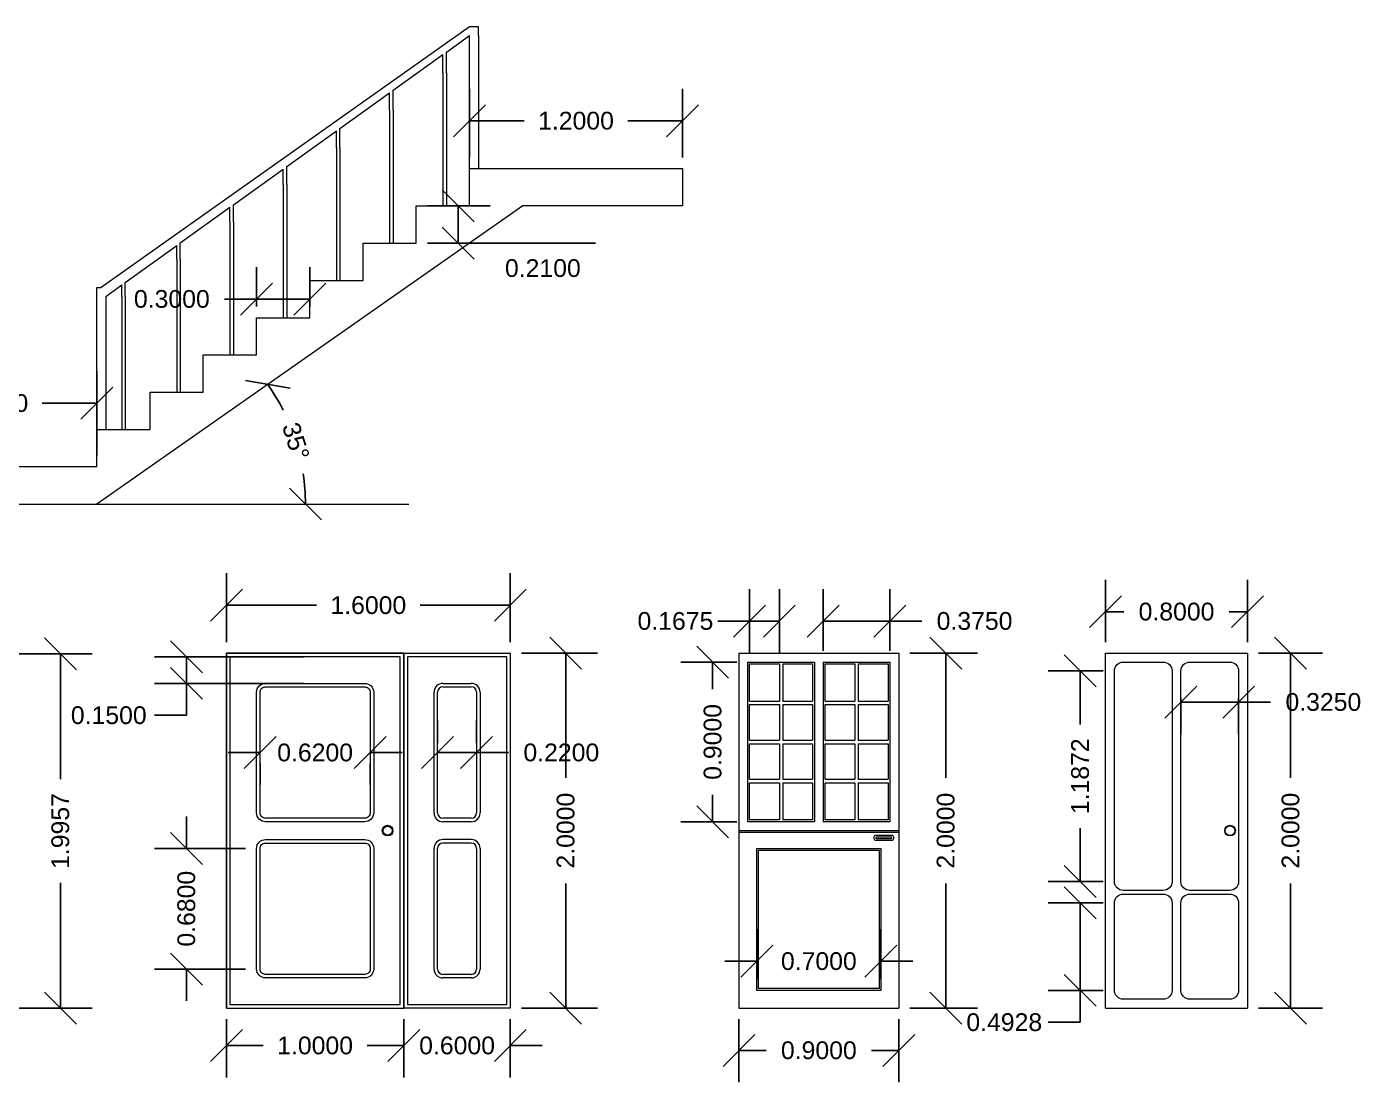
# Model space of a CAD drawing. Header units: inches. Extents: x 16.3 to 32.1, y 12.3 to 22.2.
# Drawn here: x 23.67 to 31.19, y 16.24 to 22.19 of the extents above; entities that cross this region are included whole.
import ezdxf

# ---------------------------------------------------------------- set-up
doc = ezdxf.new("R2010")
doc.units = ezdxf.units.IN
doc.header["$MEASUREMENT"] = 0
doc.styles.get("Standard").update_dxf_attribs({"font": 'arial.ttf'})
doc.dimstyles.get("Standard").update_dxf_attribs({"dimtxt": 0.1, "dimasz": 0.18, "dimexe": 0.18, "dimexo": 0.0625, "dimgap": 0.09, "dimtad": 0, "dimtoh": 1, "dimdec": 4, "dimzin": 0, "dimdsep": 46, "dimtxsty": 'Standard', "dimblk": 'OBLIQUE', "dimcen": 0.09, "dimadec": 0, "dimazin": 0, "dimtfac": 1, "dimtdec": 4, "dimtofl": 0, "dimtmove": 0, "dimatfit": 3, "dimldrblk": 'OBLIQUE', "dimfxl": 1, "dimtolj": 1, "dimtzin": 0, "dimarcsym": 0})

# ---------------------------------------------------------------- blocks, each defined once
blk = doc.blocks.new('_Oblique')
at = {"color": 0, "linetype": 'ByBlock', "lineweight": -2}
blk.add_line((-0.5, -0.5), (0.5, 0.5), dxfattribs=at)
blk = doc.blocks.new('*D5')
at = {"color": 0, "lineweight": -2, "transparency": 16777216}
for p, q in [((23.6222, 18.6548), (24.0425, 18.6548)), ((23.8625, 18.6548), (23.8625, 17.9498)), ((23.8625, 16.6591), (23.8625, 17.3641)), ((23.6222, 16.6591), (24.0425, 16.6591))]:
    blk.add_line(p, q, dxfattribs=at)
at = {"layer": 'Defpoints', "color": 0, "lineweight": 9, "transparency": 16777216}
for p in [(23.5597, 18.6548), (23.8625, 18.6548), (23.5597, 16.6591)]:
    blk.add_point(p, dxfattribs=at)
at = {"color": 0, "lineweight": -2, "transparency": 16777216, "xscale": 0.18, "yscale": 0.18, "zscale": 0.18}
for p, rotation in [((23.8625, 18.6548), 90), ((23.8625, 16.6591), 270)]:
    blk.add_blockref('_Oblique', p, dxfattribs=dict(at, rotation=rotation))
at = {"color": 0, "lineweight": 9, "transparency": 16777216, "insert": (23.8625, 17.657), "char_height": 0.1, "attachment_point": 5, "rotation": 90}
blk.add_mtext('\\A1;1.9957', dxfattribs=at)
blk = doc.blocks.new('*D10')
at = {"color": 0, "lineweight": -2, "transparency": 16777216}
for p, q in [((26.4603, 18.6591), (26.8897, 18.6591)), ((26.7097, 18.6591), (26.7097, 17.9574)), ((26.7097, 16.6591), (26.7097, 17.3609)), ((26.4603, 16.6591), (26.8897, 16.6591))]:
    blk.add_line(p, q, dxfattribs=at)
at = {"layer": 'Defpoints', "color": 0, "lineweight": 9, "transparency": 16777216}
for p in [(26.3978, 18.6591), (26.3978, 16.6591), (26.7097, 16.6591)]:
    blk.add_point(p, dxfattribs=at)
at = {"color": 0, "lineweight": -2, "transparency": 16777216, "xscale": 0.18, "yscale": 0.18, "zscale": 0.18}
for p, rotation in [((26.7097, 18.6591), 90), ((26.7097, 16.6591), 270)]:
    blk.add_blockref('_Oblique', p, dxfattribs=dict(at, rotation=rotation))
at = {"color": 0, "lineweight": 9, "transparency": 16777216, "insert": (26.7097, 17.6591), "char_height": 0.1, "attachment_point": 5, "rotation": 90}
blk.add_mtext('\\A1;2.0000', dxfattribs=at)
blk = doc.blocks.new('*D11')
at = {"color": 0, "lineweight": -2, "transparency": 16777216}
for p, q in [((24.7978, 18.7216), (24.7978, 19.1092)), ((26.3978, 18.7216), (26.3978, 19.1092)), ((24.7978, 18.9292), (25.3051, 18.9292)), ((26.3978, 18.9292), (25.8905, 18.9292))]:
    blk.add_line(p, q, dxfattribs=at)
at = {"layer": 'Defpoints', "color": 0, "lineweight": 9, "transparency": 16777216}
for p in [(26.3978, 18.9292), (24.7978, 18.6591), (26.3978, 18.6591)]:
    blk.add_point(p, dxfattribs=at)
at = {"color": 0, "lineweight": -2, "transparency": 16777216, "xscale": 0.18, "yscale": 0.18, "zscale": 0.18, "rotation": 180}
blk.add_blockref('_Oblique', (24.7978, 18.9292), dxfattribs=at)
at = {"color": 0, "lineweight": -2, "transparency": 16777216, "xscale": 0.18, "yscale": 0.18, "zscale": 0.18}
blk.add_blockref('_Oblique', (26.3978, 18.9292), dxfattribs=at)
at = {"color": 0, "lineweight": 9, "transparency": 16777216, "insert": (25.5978, 18.9292), "char_height": 0.1, "attachment_point": 5}
blk.add_mtext('\\A1;1.6000', dxfattribs=at)
blk = doc.blocks.new('*D12')
at = {"color": 0, "lineweight": -2, "transparency": 16777216}
for p, q in [((24.9878, 18.0989), (24.8078, 18.0989)), ((24.9878, 18.0366), (24.9878, 17.9189)), ((25.6078, 18.0989), (25.7878, 18.0989)), ((25.6078, 18.0366), (25.6078, 17.9189))]:
    blk.add_line(p, q, dxfattribs=at)
at = {"layer": 'Defpoints', "color": 0, "lineweight": 9, "transparency": 16777216}
for p in [(24.9878, 18.0991), (25.6078, 18.0991), (25.6078, 18.0989)]:
    blk.add_point(p, dxfattribs=at)
at = {"color": 0, "lineweight": -2, "transparency": 16777216, "xscale": 0.18, "yscale": 0.18, "zscale": 0.18}
blk.add_blockref('_Oblique', (24.9878, 18.0989), dxfattribs=at)
at = {"color": 0, "lineweight": -2, "transparency": 16777216, "xscale": 0.18, "yscale": 0.18, "zscale": 0.18, "rotation": 180}
blk.add_blockref('_Oblique', (25.6078, 18.0989), dxfattribs=at)
at = {"color": 0, "lineweight": 9, "transparency": 16777216, "insert": (25.2978, 18.0989), "char_height": 0.1, "attachment_point": 5}
blk.add_mtext('\\A1;0.6200', dxfattribs=at)
blk = doc.blocks.new('*D13')
at = {"color": 0, "lineweight": -2, "transparency": 16777216}
for p, q in [((25.9878, 18.1526), (25.9878, 18.2791)), ((26.2078, 18.1526), (26.2078, 18.2791)), ((25.9878, 18.0991), (26.2078, 18.0991)), ((26.2078, 18.0991), (26.3878, 18.0991))]:
    blk.add_line(p, q, dxfattribs=at)
at = {"layer": 'Defpoints', "color": 0, "lineweight": 9, "transparency": 16777216}
for p in [(25.9878, 18.0901), (26.2078, 18.0991), (26.2078, 18.0901)]:
    blk.add_point(p, dxfattribs=at)
at = {"color": 0, "lineweight": -2, "transparency": 16777216, "xscale": 0.18, "yscale": 0.18, "zscale": 0.18, "rotation": 180}
blk.add_blockref('_Oblique', (25.9878, 18.0991), dxfattribs=at)
at = {"color": 0, "lineweight": -2, "transparency": 16777216, "xscale": 0.18, "yscale": 0.18, "zscale": 0.18}
blk.add_blockref('_Oblique', (26.2078, 18.0991), dxfattribs=at)
at = {"color": 0, "lineweight": 9, "transparency": 16777216, "insert": (26.6852, 18.0991), "char_height": 0.1, "attachment_point": 5}
blk.add_mtext('\\A1;0.2200', dxfattribs=at)
blk = doc.blocks.new('*D14')
at = {"color": 0, "lineweight": -2, "transparency": 16777216}
for p, q in [((24.7978, 16.5966), (24.7978, 16.268)), ((25.7978, 16.5966), (25.7978, 16.268)), ((24.7978, 16.448), (25.0051, 16.448)), ((25.7978, 16.448), (25.5905, 16.448))]:
    blk.add_line(p, q, dxfattribs=at)
at = {"layer": 'Defpoints', "color": 0, "lineweight": 9, "transparency": 16777216}
for p in [(24.7978, 16.6591), (25.7978, 16.6591), (25.7978, 16.448)]:
    blk.add_point(p, dxfattribs=at)
at = {"color": 0, "lineweight": -2, "transparency": 16777216, "xscale": 0.18, "yscale": 0.18, "zscale": 0.18, "rotation": 180}
blk.add_blockref('_Oblique', (24.7978, 16.448), dxfattribs=at)
at = {"color": 0, "lineweight": -2, "transparency": 16777216, "xscale": 0.18, "yscale": 0.18, "zscale": 0.18}
blk.add_blockref('_Oblique', (25.7978, 16.448), dxfattribs=at)
at = {"color": 0, "lineweight": 9, "transparency": 16777216, "insert": (25.2978, 16.448), "char_height": 0.1, "attachment_point": 5}
blk.add_mtext('\\A1;1.0000', dxfattribs=at)
blk = doc.blocks.new('*D15')
at = {"color": 0, "lineweight": -2, "transparency": 16777216}
for p, q in [((25.7978, 16.5966), (25.7978, 16.268)), ((26.3978, 16.5966), (26.3978, 16.268)), ((25.7978, 16.448), (25.6178, 16.448)), ((26.3978, 16.448), (26.5778, 16.448))]:
    blk.add_line(p, q, dxfattribs=at)
at = {"layer": 'Defpoints', "color": 0, "lineweight": 9, "transparency": 16777216}
for p in [(25.7978, 16.6591), (26.3978, 16.6591), (25.7978, 16.448)]:
    blk.add_point(p, dxfattribs=at)
at = {"color": 0, "lineweight": -2, "transparency": 16777216, "xscale": 0.18, "yscale": 0.18, "zscale": 0.18}
blk.add_blockref('_Oblique', (25.7978, 16.448), dxfattribs=at)
at = {"color": 0, "lineweight": -2, "transparency": 16777216, "xscale": 0.18, "yscale": 0.18, "zscale": 0.18, "rotation": 180}
blk.add_blockref('_Oblique', (26.3978, 16.448), dxfattribs=at)
at = {"color": 0, "lineweight": 9, "transparency": 16777216, "insert": (26.0978, 16.448), "char_height": 0.1, "attachment_point": 5}
blk.add_mtext('\\A1;0.6000', dxfattribs=at)
blk = doc.blocks.new('*D16')
at = {"color": 0, "lineweight": -2, "transparency": 16777216}
for p, q in [((24.5725, 17.5591), (24.5725, 17.7391)), ((24.9053, 17.5591), (24.3925, 17.5591)), ((24.9053, 16.8791), (24.3925, 16.8791)), ((24.5725, 16.8791), (24.5725, 16.6991))]:
    blk.add_line(p, q, dxfattribs=at)
at = {"layer": 'Defpoints', "color": 0, "lineweight": 9, "transparency": 16777216}
for p in [(24.9678, 17.5591), (24.5725, 16.8791), (24.9678, 16.8791)]:
    blk.add_point(p, dxfattribs=at)
at = {"color": 0, "lineweight": -2, "transparency": 16777216, "xscale": 0.18, "yscale": 0.18, "zscale": 0.18}
for p, rotation in [((24.5725, 17.5591), 270), ((24.5725, 16.8791), 90)]:
    blk.add_blockref('_Oblique', p, dxfattribs=dict(at, rotation=rotation))
at = {"color": 0, "lineweight": 9, "transparency": 16777216, "insert": (24.5725, 17.2191), "char_height": 0.1, "attachment_point": 5, "rotation": 90}
blk.add_mtext('\\A1;0.6800', dxfattribs=at)
blk = doc.blocks.new('*D17')
at = {"color": 0, "lineweight": -2, "transparency": 16777216}
for p, q in [((28.6487, 18.6591), (29.0311, 18.6591)), ((28.8511, 18.6591), (28.8511, 17.9574)), ((28.8511, 16.6591), (28.8511, 17.3609)), ((28.6487, 16.6591), (29.0311, 16.6591))]:
    blk.add_line(p, q, dxfattribs=at)
at = {"layer": 'Defpoints', "color": 0, "lineweight": 9, "transparency": 16777216}
for p in [(28.5862, 18.6591), (28.5862, 16.6591), (28.8511, 16.6591)]:
    blk.add_point(p, dxfattribs=at)
at = {"color": 0, "lineweight": -2, "transparency": 16777216, "xscale": 0.18, "yscale": 0.18, "zscale": 0.18}
for p, rotation in [((28.8511, 18.6591), 90), ((28.8511, 16.6591), 270)]:
    blk.add_blockref('_Oblique', p, dxfattribs=dict(at, rotation=rotation))
at = {"color": 0, "lineweight": 9, "transparency": 16777216, "insert": (28.8511, 17.6591), "char_height": 0.1, "attachment_point": 5, "rotation": 90}
blk.add_mtext('\\A1;2.0000', dxfattribs=at)
blk = doc.blocks.new('*D18')
at = {"color": 0, "lineweight": -2, "transparency": 16777216}
for p, q in [((27.6862, 16.5966), (27.6862, 16.2408)), ((28.5862, 16.5966), (28.5862, 16.2408)), ((27.6862, 16.4208), (27.8388, 16.4208)), ((28.5862, 16.4208), (28.4336, 16.4208))]:
    blk.add_line(p, q, dxfattribs=at)
at = {"layer": 'Defpoints', "color": 0, "lineweight": 9, "transparency": 16777216}
for p in [(27.6862, 16.6591), (28.5862, 16.6591), (28.5862, 16.4208)]:
    blk.add_point(p, dxfattribs=at)
at = {"color": 0, "lineweight": -2, "transparency": 16777216, "xscale": 0.18, "yscale": 0.18, "zscale": 0.18, "rotation": 180}
blk.add_blockref('_Oblique', (27.6862, 16.4208), dxfattribs=at)
at = {"color": 0, "lineweight": -2, "transparency": 16777216, "xscale": 0.18, "yscale": 0.18, "zscale": 0.18}
blk.add_blockref('_Oblique', (28.5862, 16.4208), dxfattribs=at)
at = {"color": 0, "lineweight": 9, "transparency": 16777216, "insert": (28.1362, 16.4208), "char_height": 0.1, "attachment_point": 5}
blk.add_mtext('\\A1;0.9000', dxfattribs=at)
blk = doc.blocks.new('*D19')
at = {"color": 0, "lineweight": -2, "transparency": 16777216}
for p, q in [((27.7862, 16.8216), (27.7862, 17.1032)), ((28.4862, 16.8216), (28.4862, 17.1032)), ((27.7862, 16.9232), (27.6062, 16.9232)), ((28.4862, 16.9232), (28.6662, 16.9232))]:
    blk.add_line(p, q, dxfattribs=at)
at = {"layer": 'Defpoints', "color": 0, "lineweight": 9, "transparency": 16777216}
for p in [(28.4862, 16.9232), (27.7862, 16.7591), (28.4862, 16.7591)]:
    blk.add_point(p, dxfattribs=at)
at = {"color": 0, "lineweight": -2, "transparency": 16777216, "xscale": 0.18, "yscale": 0.18, "zscale": 0.18}
blk.add_blockref('_Oblique', (27.7862, 16.9232), dxfattribs=at)
at = {"color": 0, "lineweight": -2, "transparency": 16777216, "xscale": 0.18, "yscale": 0.18, "zscale": 0.18, "rotation": 180}
blk.add_blockref('_Oblique', (28.4862, 16.9232), dxfattribs=at)
at = {"color": 0, "lineweight": 9, "transparency": 16777216, "insert": (28.1362, 16.9232), "char_height": 0.1, "attachment_point": 5}
blk.add_mtext('\\A1;0.7000', dxfattribs=at)
blk = doc.blocks.new('*D20')
at = {"color": 0, "lineweight": -2, "transparency": 16777216}
for p, q in [((27.6737, 18.6091), (27.3579, 18.6091)), ((27.5379, 18.6091), (27.5379, 18.4565)), ((27.5379, 17.7091), (27.5379, 17.8617)), ((27.6737, 17.7091), (27.3579, 17.7091))]:
    blk.add_line(p, q, dxfattribs=at)
at = {"layer": 'Defpoints', "color": 0, "lineweight": 9, "transparency": 16777216}
for p in [(27.7362, 18.6091), (27.5379, 17.7091), (27.7362, 17.7091)]:
    blk.add_point(p, dxfattribs=at)
at = {"color": 0, "lineweight": -2, "transparency": 16777216, "xscale": 0.18, "yscale": 0.18, "zscale": 0.18}
for p, rotation in [((27.5379, 18.6091), 90), ((27.5379, 17.7091), 270)]:
    blk.add_blockref('_Oblique', p, dxfattribs=dict(at, rotation=rotation))
at = {"color": 0, "lineweight": 9, "transparency": 16777216, "insert": (27.5379, 18.1591), "char_height": 0.1, "attachment_point": 5, "rotation": 90}
blk.add_mtext('\\A1;0.9000', dxfattribs=at)
blk = doc.blocks.new('*D21')
at = {"color": 0, "lineweight": -2, "transparency": 16777216}
for p, q in [((28.1612, 18.6716), (28.1612, 19.0202)), ((28.5362, 18.6716), (28.5362, 19.0202)), ((28.1612, 18.8402), (28.5362, 18.8402)), ((28.5362, 18.8402), (28.7162, 18.8402))]:
    blk.add_line(p, q, dxfattribs=at)
at = {"layer": 'Defpoints', "color": 0, "lineweight": 9, "transparency": 16777216}
for p in [(28.5362, 18.8402), (28.1612, 18.6091), (28.5362, 18.6091)]:
    blk.add_point(p, dxfattribs=at)
at = {"color": 0, "lineweight": -2, "transparency": 16777216, "xscale": 0.18, "yscale": 0.18, "zscale": 0.18, "rotation": 180}
blk.add_blockref('_Oblique', (28.1612, 18.8402), dxfattribs=at)
at = {"color": 0, "lineweight": -2, "transparency": 16777216, "xscale": 0.18, "yscale": 0.18, "zscale": 0.18}
blk.add_blockref('_Oblique', (28.5362, 18.8402), dxfattribs=at)
at = {"color": 0, "lineweight": 9, "transparency": 16777216, "insert": (29.0136, 18.8402), "char_height": 0.1, "attachment_point": 5}
blk.add_mtext('\\A1;0.3750', dxfattribs=at)
blk = doc.blocks.new('*D22')
at = {"color": 0, "lineweight": -2, "transparency": 16777216}
for p, q in [((27.7462, 18.6616), (27.7462, 19.0202)), ((27.9137, 18.6616), (27.9137, 19.0202)), ((27.7462, 18.8402), (27.5662, 18.8402)), ((27.9137, 18.8402), (27.7462, 18.8402))]:
    blk.add_line(p, q, dxfattribs=at)
at = {"layer": 'Defpoints', "color": 0, "lineweight": 9, "transparency": 16777216}
for p in [(27.7462, 18.8402), (27.7462, 18.5991), (27.9137, 18.5991)]:
    blk.add_point(p, dxfattribs=at)
at = {"color": 0, "lineweight": -2, "transparency": 16777216, "xscale": 0.18, "yscale": 0.18, "zscale": 0.18, "rotation": 180}
blk.add_blockref('_Oblique', (27.7462, 18.8402), dxfattribs=at)
at = {"color": 0, "lineweight": -2, "transparency": 16777216, "xscale": 0.18, "yscale": 0.18, "zscale": 0.18}
blk.add_blockref('_Oblique', (27.9137, 18.8402), dxfattribs=at)
at = {"color": 0, "lineweight": 9, "transparency": 16777216, "insert": (27.3282, 18.8402), "char_height": 0.1, "attachment_point": 5}
blk.add_mtext('\\A1;0.1675', dxfattribs=at)
blk = doc.blocks.new('*D23')
at = {"color": 0, "lineweight": -2, "transparency": 16777216}
for p, q in [((30.6142, 18.6591), (30.9743, 18.6591)), ((30.7943, 18.6591), (30.7943, 17.9574)), ((30.7943, 16.6591), (30.7943, 17.3609)), ((30.6142, 16.6591), (30.9743, 16.6591))]:
    blk.add_line(p, q, dxfattribs=at)
at = {"layer": 'Defpoints', "color": 0, "lineweight": 9, "transparency": 16777216}
for p in [(30.5517, 18.6591), (30.5517, 16.6591), (30.7943, 16.6591)]:
    blk.add_point(p, dxfattribs=at)
at = {"color": 0, "lineweight": -2, "transparency": 16777216, "xscale": 0.18, "yscale": 0.18, "zscale": 0.18}
for p, rotation in [((30.7943, 18.6591), 90), ((30.7943, 16.6591), 270)]:
    blk.add_blockref('_Oblique', p, dxfattribs=dict(at, rotation=rotation))
at = {"color": 0, "lineweight": 9, "transparency": 16777216, "insert": (30.7943, 17.6591), "char_height": 0.1, "attachment_point": 5, "rotation": 90}
blk.add_mtext('\\A1;2.0000', dxfattribs=at)
blk = doc.blocks.new('*D24')
at = {"color": 0, "lineweight": -2, "transparency": 16777216}
for p, q in [((29.7517, 18.7216), (29.7517, 19.073)), ((30.5517, 18.7216), (30.5517, 19.073)), ((29.7517, 18.893), (29.8543, 18.893)), ((30.5517, 18.893), (30.4491, 18.893))]:
    blk.add_line(p, q, dxfattribs=at)
at = {"layer": 'Defpoints', "color": 0, "lineweight": 9, "transparency": 16777216}
for p in [(30.5517, 18.893), (29.7517, 18.6591), (30.5517, 18.6591)]:
    blk.add_point(p, dxfattribs=at)
at = {"color": 0, "lineweight": -2, "transparency": 16777216, "xscale": 0.18, "yscale": 0.18, "zscale": 0.18, "rotation": 180}
blk.add_blockref('_Oblique', (29.7517, 18.893), dxfattribs=at)
at = {"color": 0, "lineweight": -2, "transparency": 16777216, "xscale": 0.18, "yscale": 0.18, "zscale": 0.18}
blk.add_blockref('_Oblique', (30.5517, 18.893), dxfattribs=at)
at = {"color": 0, "lineweight": 9, "transparency": 16777216, "insert": (30.1517, 18.893), "char_height": 0.1, "attachment_point": 5}
blk.add_mtext('\\A1;0.8000', dxfattribs=at)
blk = doc.blocks.new('*D25')
at = {"color": 0, "lineweight": -2, "transparency": 16777216}
for p, q in [((30.1767, 18.4057), (30.1767, 18.2036)), ((30.1767, 18.3836), (30.5017, 18.3836)), ((30.5017, 18.4057), (30.5017, 18.2036)), ((30.5017, 18.3836), (30.6817, 18.3836))]:
    blk.add_line(p, q, dxfattribs=at)
at = {"layer": 'Defpoints', "color": 0, "lineweight": 9, "transparency": 16777216}
for p in [(30.1767, 18.4682), (30.5017, 18.4682), (30.5017, 18.3836)]:
    blk.add_point(p, dxfattribs=at)
at = {"color": 0, "lineweight": -2, "transparency": 16777216, "xscale": 0.18, "yscale": 0.18, "zscale": 0.18, "rotation": 180}
blk.add_blockref('_Oblique', (30.1767, 18.3836), dxfattribs=at)
at = {"color": 0, "lineweight": -2, "transparency": 16777216, "xscale": 0.18, "yscale": 0.18, "zscale": 0.18}
blk.add_blockref('_Oblique', (30.5017, 18.3836), dxfattribs=at)
at = {"color": 0, "lineweight": 9, "transparency": 16777216, "insert": (30.9791, 18.3836), "char_height": 0.1, "attachment_point": 5}
blk.add_mtext('\\A1;0.3250', dxfattribs=at)
blk = doc.blocks.new('*D26')
at = {"color": 0, "lineweight": -2, "transparency": 16777216}
for p, q in [((29.7392, 18.5591), (29.4287, 18.5591)), ((29.6087, 18.5591), (29.6087, 18.2579)), ((29.6087, 17.3719), (29.6087, 17.6732)), ((29.7392, 17.3719), (29.4287, 17.3719))]:
    blk.add_line(p, q, dxfattribs=at)
at = {"layer": 'Defpoints', "color": 0, "lineweight": 9, "transparency": 16777216}
for p in [(29.8017, 18.5591), (29.6087, 17.3719), (29.8017, 17.3719)]:
    blk.add_point(p, dxfattribs=at)
at = {"color": 0, "lineweight": -2, "transparency": 16777216, "xscale": 0.18, "yscale": 0.18, "zscale": 0.18}
for p, rotation in [((29.6087, 18.5591), 90), ((29.6087, 17.3719), 270)]:
    blk.add_blockref('_Oblique', p, dxfattribs=dict(at, rotation=rotation))
at = {"color": 0, "lineweight": 9, "transparency": 16777216, "insert": (29.6087, 17.9655), "char_height": 0.1, "attachment_point": 5, "rotation": 90}
blk.add_mtext('\\A1;1.1872', dxfattribs=at)
blk = doc.blocks.new('*D27')
at = {"color": 0, "lineweight": -2, "transparency": 16777216}
for p, q in [((29.7392, 17.2519), (29.4287, 17.2519)), ((29.6087, 17.2519), (29.6087, 16.7591)), ((29.7392, 16.7591), (29.4287, 16.7591)), ((29.6087, 16.7591), (29.6087, 16.5791)), ((29.6087, 16.5791), (29.4287, 16.5791))]:
    blk.add_line(p, q, dxfattribs=at)
at = {"layer": 'Defpoints', "color": 0, "lineweight": 9, "transparency": 16777216}
for p in [(29.8017, 17.2519), (29.6087, 16.7591), (29.8017, 16.7591)]:
    blk.add_point(p, dxfattribs=at)
at = {"color": 0, "lineweight": -2, "transparency": 16777216, "xscale": 0.18, "yscale": 0.18, "zscale": 0.18}
for p, rotation in [((29.6087, 17.2519), 90), ((29.6087, 16.7591), 270)]:
    blk.add_blockref('_Oblique', p, dxfattribs=dict(at, rotation=rotation))
at = {"color": 0, "lineweight": 9, "transparency": 16777216, "insert": (29.181, 16.5791), "char_height": 0.1, "attachment_point": 5}
blk.add_mtext('\\A1;0.4928', dxfattribs=at)
blk = doc.blocks.new('*D53')
at = {"color": 0, "lineweight": -2, "transparency": 16777216}
for p, q in [((25.2353, 18.6391), (24.3925, 18.6391)), ((24.5725, 18.6391), (24.5725, 18.4891)), ((25.2353, 18.4891), (24.3925, 18.4891)), ((24.5725, 18.4891), (24.5725, 18.3091)), ((24.5725, 18.3091), (24.3925, 18.3091))]:
    blk.add_line(p, q, dxfattribs=at)
at = {"layer": 'Defpoints', "color": 0, "lineweight": 9, "transparency": 16777216}
for p in [(25.2978, 18.6391), (24.5725, 18.4891), (25.2978, 18.4891)]:
    blk.add_point(p, dxfattribs=at)
at = {"color": 0, "lineweight": -2, "transparency": 16777216, "xscale": 0.18, "yscale": 0.18, "zscale": 0.18}
for p, rotation in [((24.5725, 18.6391), 90), ((24.5725, 18.4891), 270)]:
    blk.add_blockref('_Oblique', p, dxfattribs=dict(at, rotation=rotation))
at = {"color": 0, "lineweight": 9, "transparency": 16777216, "insert": (24.1351, 18.3091), "char_height": 0.1, "attachment_point": 5}
blk.add_mtext('\\A1;0.1500', dxfattribs=at)
blk = doc.blocks.new('*D70')
at = {"color": 0, "lineweight": -2, "transparency": 16777216}
for p, q in [((26.1679, 21.4522), (26.1679, 21.8394)), ((27.3679, 21.4522), (27.3679, 21.8394)), ((26.1679, 21.6594), (26.4752, 21.6594)), ((27.3679, 21.6594), (27.0606, 21.6594))]:
    blk.add_line(p, q, dxfattribs=at)
at = {"layer": 'Defpoints', "color": 0, "lineweight": 9, "transparency": 16777216}
for p in [(27.3679, 21.6594), (26.1679, 21.3897), (27.3679, 21.3897)]:
    blk.add_point(p, dxfattribs=at)
at = {"color": 0, "lineweight": -2, "transparency": 16777216, "xscale": 0.18, "yscale": 0.18, "zscale": 0.18, "rotation": 180}
blk.add_blockref('_Oblique', (26.1679, 21.6594), dxfattribs=at)
at = {"color": 0, "lineweight": -2, "transparency": 16777216, "xscale": 0.18, "yscale": 0.18, "zscale": 0.18}
blk.add_blockref('_Oblique', (27.3679, 21.6594), dxfattribs=at)
at = {"color": 0, "lineweight": 9, "transparency": 16777216, "insert": (26.7679, 21.6594), "char_height": 0.1, "attachment_point": 5}
blk.add_mtext('\\A1;1.2000', dxfattribs=at)
blk = doc.blocks.new('*D71')
at = {"color": 0, "lineweight": -2, "transparency": 16777216}
for p, q in [((22.8679, 19.7722), (22.8679, 20.2478)), ((24.0679, 19.7722), (24.0679, 20.2478)), ((22.8679, 20.0678), (23.1752, 20.0678)), ((24.0679, 20.0678), (23.7606, 20.0678))]:
    blk.add_line(p, q, dxfattribs=at)
at = {"layer": 'Defpoints', "color": 0, "lineweight": 9, "transparency": 16777216}
for p in [(24.0679, 20.0678), (22.8679, 19.7097), (24.0679, 19.7097)]:
    blk.add_point(p, dxfattribs=at)
at = {"color": 0, "lineweight": -2, "transparency": 16777216, "xscale": 0.18, "yscale": 0.18, "zscale": 0.18, "rotation": 180}
blk.add_blockref('_Oblique', (22.8679, 20.0678), dxfattribs=at)
at = {"color": 0, "lineweight": -2, "transparency": 16777216, "xscale": 0.18, "yscale": 0.18, "zscale": 0.18}
blk.add_blockref('_Oblique', (24.0679, 20.0678), dxfattribs=at)
at = {"color": 0, "lineweight": 9, "transparency": 16777216, "insert": (23.4679, 20.0678), "char_height": 0.1, "attachment_point": 5}
blk.add_mtext('\\A1;1.2000', dxfattribs=at)
blk = doc.blocks.new('*D72')
at = {"color": 0, "lineweight": -2, "transparency": 16777216}
for start, end in [(26.70071, 34.99202), (0, 8.29131)]:
    blk.add_arc((24.0679, 19.4997), 1.1756, start, end, dxfattribs=at)
at = {"layer": 'Defpoints', "color": 0, "lineweight": 9, "transparency": 16777216}
for p in [(26.4679, 21.1797), (25.2192, 19.7374), (24.0679, 19.4997), (24.0679, 19.4997), (25.8262, 19.4997)]:
    blk.add_point(p, dxfattribs=at)
at = {"color": 0, "lineweight": -2, "transparency": 16777216, "xscale": 0.18, "yscale": 0.18, "zscale": 0.18}
for p, rotation in [((25.031, 20.1739), 124.9920201985587), ((25.2435, 19.4997), 270)]:
    blk.add_blockref('_Oblique', p, dxfattribs=dict(at, rotation=rotation))
at = {"color": 0, "lineweight": 9, "transparency": 16777216, "insert": (25.1891, 19.8531), "char_height": 0.1, "attachment_point": 5, "rotation": 287.49601}
blk.add_mtext('\\A1;35°', dxfattribs=at)
blk = doc.blocks.new('*D73')
at = {"color": 0, "lineweight": -2, "transparency": 16777216}
for p, q in [((24.9679, 20.6122), (24.9679, 20.8347)), ((25.2679, 20.6122), (25.2679, 20.8347)), ((24.9679, 20.6547), (24.7879, 20.6547)), ((25.2679, 20.6547), (24.9679, 20.6547))]:
    blk.add_line(p, q, dxfattribs=at)
at = {"layer": 'Defpoints', "color": 0, "lineweight": 9, "transparency": 16777216}
for p in [(24.9679, 20.6547), (24.9679, 20.5497), (25.2679, 20.5497)]:
    blk.add_point(p, dxfattribs=at)
at = {"color": 0, "lineweight": -2, "transparency": 16777216, "xscale": 0.18, "yscale": 0.18, "zscale": 0.18, "rotation": 180}
blk.add_blockref('_Oblique', (24.9679, 20.6547), dxfattribs=at)
at = {"color": 0, "lineweight": -2, "transparency": 16777216, "xscale": 0.18, "yscale": 0.18, "zscale": 0.18}
blk.add_blockref('_Oblique', (25.2679, 20.6547), dxfattribs=at)
at = {"color": 0, "lineweight": 9, "transparency": 16777216, "insert": (24.4905, 20.6547), "char_height": 0.1, "attachment_point": 5}
blk.add_mtext('\\A1;0.3000', dxfattribs=at)
blk = doc.blocks.new('*D74')
at = {"color": 0, "lineweight": -2, "transparency": 16777216}
for p, q in [((25.9304, 21.1797), (26.2837, 21.1797)), ((26.1037, 21.1797), (26.1037, 20.9697)), ((25.9304, 20.9697), (26.8785, 20.9697))]:
    blk.add_line(p, q, dxfattribs=at)
at = {"layer": 'Defpoints', "color": 0, "lineweight": 9, "transparency": 16777216}
for p in [(25.8679, 21.1797), (25.8679, 20.9697), (26.1037, 20.9697)]:
    blk.add_point(p, dxfattribs=at)
at = {"color": 0, "lineweight": -2, "transparency": 16777216, "xscale": 0.18, "yscale": 0.18, "zscale": 0.18}
for p, rotation in [((26.1037, 21.1797), 90), ((26.1037, 20.9697), 270)]:
    blk.add_blockref('_Oblique', p, dxfattribs=dict(at, rotation=rotation))
at = {"color": 0, "lineweight": 9, "transparency": 16777216, "insert": (26.5811, 20.8286), "char_height": 0.1, "attachment_point": 5}
blk.add_mtext('\\A1;0.2100', dxfattribs=at)

msp = doc.modelspace()

# ---------------------------------------------------------------- linework, layer by layer
at = {"color": 51, "lineweight": 9, "true_color": 0xf8f6b0}
for p, q in [((26.16788, 22.18968), (24.09288, 20.71968)), ((26.21788, 22.18968), (26.16788, 22.18968)), ((26.21788, 22.13968), (26.21788, 22.18968)), ((26.03788, 22.04646), (26.16788, 22.13968)), ((26.16788, 21.38968), (26.16788, 22.13968)), ((26.21788, 22.13968), (26.21788, 21.38968)), ((25.73788, 21.83134), (26.01788, 22.03212)), ((26.01788, 21.92968), (26.01788, 22.03212)), ((26.03788, 21.92968), (26.03788, 22.04646)), ((26.01788, 21.92968), (26.01788, 21.17968)), ((26.03788, 21.92968), (26.03788, 21.17968)), ((25.43788, 21.61622), (25.71788, 21.817)), ((25.71788, 21.71968), (25.71788, 21.817)), ((25.73788, 21.71968), (25.73788, 21.83134)), ((25.71788, 21.71968), (25.71788, 20.96968)), ((25.73788, 21.71968), (25.73788, 20.96968)), ((25.13788, 21.4011), (25.41788, 21.60188)), ((25.41788, 21.50968), (25.41788, 21.60188)), ((25.43788, 21.50968), (25.43788, 21.61622)), ((25.41788, 21.50968), (25.41788, 20.75968)), ((25.43788, 21.50968), (25.43788, 20.75968)), ((24.83788, 21.18597), (25.11788, 21.38675)), ((25.11788, 21.29968), (25.11788, 21.38675)), ((25.13788, 21.29968), (25.13788, 21.4011)), ((25.11788, 21.29968), (25.11788, 20.54968)), ((25.13788, 21.29968), (25.13788, 20.54968)), ((24.53788, 20.97085), (24.81788, 21.17163)), ((24.81788, 21.08968), (24.81788, 21.17163)), ((24.83788, 21.08968), (24.83788, 21.18597)), ((24.81788, 21.08968), (24.81788, 20.33968)), ((24.83788, 21.08968), (24.83788, 20.33968)), ((24.53788, 20.87968), (24.53788, 20.97085)), ((24.22788, 20.74856), (24.51788, 20.95651)), ((24.51788, 20.87968), (24.51788, 20.95651)), ((24.51788, 20.87968), (24.51788, 20.12968)), ((24.53788, 20.87968), (24.53788, 20.12968)), ((24.22788, 20.66968), (24.22788, 20.74856)), ((24.06788, 20.66968), (24.06788, 20.71968)), ((24.06788, 20.71968), (24.09288, 20.71968)), ((24.06788, 19.91968), (24.06788, 20.66968)), ((24.11788, 20.66968), (24.20788, 20.73422)), ((24.11788, 20.66968), (24.11788, 19.91968)), ((24.20788, 20.66968), (24.20788, 20.73422)), ((24.20788, 20.66968), (24.20788, 19.91968)), ((24.22788, 20.66968), (24.22788, 19.91968))]:
    msp.add_line(p, q, dxfattribs=at)
at = {"lineweight": 9}
for p, q in [((26.16788, 21.17968), (26.16788, 21.38968)), ((26.16788, 21.38968), (26.46788, 21.38968)), ((26.46788, 21.38968), (27.36788, 21.38968)), ((27.36788, 21.38968), (27.36788, 21.17968)), ((26.46788, 21.17968), (24.06788, 19.49968)), ((25.86788, 20.96968), (25.86788, 21.17968)), ((25.86788, 21.17968), (26.16788, 21.17968)), ((27.36788, 21.17968), (26.46788, 21.17968)), ((25.56788, 20.75968), (25.56788, 20.96968)), ((25.56788, 20.96968), (25.86788, 20.96968)), ((25.26788, 20.54968), (25.26788, 20.75968)), ((25.26788, 20.75968), (25.56788, 20.75968)), ((24.96788, 20.33968), (24.96788, 20.54968)), ((24.96788, 20.54968), (25.26788, 20.54968)), ((24.66788, 20.12968), (24.66788, 20.33968)), ((24.66788, 20.33968), (24.96788, 20.33968)), ((24.36788, 19.91968), (24.36788, 20.12968)), ((24.36788, 20.12968), (24.66788, 20.12968)), ((24.06788, 19.70968), (24.06788, 19.91968)), ((24.06788, 19.91968), (24.36788, 19.91968)), ((24.06788, 19.70968), (22.86788, 19.70968)), ((22.86788, 19.49968), (24.06788, 19.49968)), ((24.06788, 19.49968), (25.82624, 19.49968)), ((24.79781, 16.65912), (24.79781, 18.65912)), ((24.79781, 18.65912), (26.39781, 18.65912)), ((25.79781, 18.65912), (25.79781, 16.65912)), ((26.39781, 18.65912), (26.39781, 16.65912)), ((27.68616, 18.65912), (28.58616, 18.65912)), ((27.68616, 18.65912), (27.68616, 16.65912)), ((28.58616, 18.65912), (28.58616, 16.65912)), ((29.75172, 18.65912), (30.55172, 18.65912)), ((29.75172, 16.65912), (29.75172, 18.65912)), ((30.55172, 18.65912), (30.55172, 16.65912)), ((27.91366, 18.59912), (27.91366, 18.38912)), ((27.93366, 18.59912), (27.93366, 18.38912)), ((28.11116, 18.60912), (28.11116, 17.70912)), ((28.16116, 18.60912), (28.16116, 17.70912)), ((28.33866, 18.59912), (28.33866, 18.38912)), ((28.35866, 18.59912), (28.35866, 18.38912)), ((26.01781, 18.48912), (26.17781, 18.48912)), ((25.96781, 17.75912), (25.96781, 18.43912)), ((25.98781, 17.75912), (25.98781, 18.43912)), ((26.01781, 18.46912), (26.17781, 18.46912)), ((26.20781, 18.43912), (26.20781, 17.75912)), ((26.22781, 18.43912), (26.22781, 17.75912)), ((27.74616, 18.38912), (27.91366, 18.38912)), ((27.74616, 18.36912), (27.91366, 18.36912)), ((27.91366, 18.36912), (27.91366, 18.16912)), ((27.93366, 18.38912), (28.10116, 18.38912)), ((27.93366, 18.36912), (27.93366, 18.16912)), ((27.93366, 18.36912), (28.10116, 18.36912)), ((28.17116, 18.38912), (28.33866, 18.38912)), ((28.17116, 18.36912), (28.33866, 18.36912)), ((28.33866, 18.36912), (28.33866, 18.16912)), ((28.35866, 18.38912), (28.52616, 18.38912)), ((28.35866, 18.36912), (28.35866, 18.16912)), ((28.35866, 18.36912), (28.52616, 18.36912)), ((27.74616, 18.16912), (27.91366, 18.16912)), ((27.74616, 18.14912), (27.91366, 18.14912)), ((27.91366, 18.14912), (27.91366, 17.94912)), ((27.93366, 18.16912), (28.10116, 18.16912)), ((27.93366, 18.14912), (27.93366, 17.94912)), ((27.93366, 18.14912), (28.10116, 18.14912)), ((28.17116, 18.16912), (28.33866, 18.16912)), ((28.17116, 18.14912), (28.33866, 18.14912)), ((28.33866, 18.14912), (28.33866, 17.94912)), ((28.35866, 18.16912), (28.52616, 18.16912)), ((28.35866, 18.14912), (28.35866, 17.94912)), ((28.35866, 18.14912), (28.52616, 18.14912)), ((27.74616, 17.94912), (27.91366, 17.94912)), ((27.74616, 17.92912), (27.91366, 17.92912)), ((27.91366, 17.92912), (27.91366, 17.71912)), ((27.93366, 17.94912), (28.10116, 17.94912)), ((27.93366, 17.92912), (27.93366, 17.71912)), ((27.93366, 17.92912), (28.10116, 17.92912)), ((28.17116, 17.94912), (28.33866, 17.94912)), ((28.17116, 17.92912), (28.33866, 17.92912)), ((28.33866, 17.92912), (28.33866, 17.71912)), ((28.35866, 17.94912), (28.52616, 17.94912)), ((28.35866, 17.92912), (28.52616, 17.92912)), ((28.35866, 17.92912), (28.35866, 17.71912)), ((26.17781, 17.72912), (26.01781, 17.72912)), ((26.17781, 17.70912), (26.01781, 17.70912)), ((26.17781, 17.60912), (26.01781, 17.60912)), ((26.17781, 17.58912), (26.01781, 17.58912)), ((27.68616, 17.65912), (28.58616, 17.65912)), ((27.68616, 17.65068), (28.58616, 17.65068)), ((25.96781, 16.87912), (25.96781, 17.55912)), ((25.98781, 16.87912), (25.98781, 17.55912)), ((26.20781, 17.55912), (26.20781, 16.87912)), ((26.22781, 17.55912), (26.22781, 16.87912)), ((26.17781, 16.84912), (26.01781, 16.84912)), ((26.17781, 16.82912), (26.01781, 16.82912)), ((26.39781, 16.65912), (25.79781, 16.65912)), ((27.68616, 16.65912), (28.58616, 16.65912)), ((29.75172, 16.65912), (30.55172, 16.65912))]:
    msp.add_line(p, q, dxfattribs=at)
for points in [[(25.79781, 18.65912), (24.79781, 18.65912), (24.79781, 16.65912), (25.79781, 16.65912)], [(25.77781, 18.63912), (24.81781, 18.63912), (24.81781, 16.67912), (25.77781, 16.67912)], [(25.81781, 16.67912), (26.37781, 16.67912), (26.37781, 18.63912), (25.81781, 18.63912)], [(27.78616, 17.55912), (28.48616, 17.55912), (28.48616, 16.75912), (27.78616, 16.75912)], [(27.79616, 17.54912), (28.47616, 17.54912), (28.47616, 16.76912), (27.79616, 16.76912)]]:
    msp.add_lwpolyline(points, close=True, dxfattribs=at)
for points in [[(28.11116, 17.70912), (27.73616, 17.70912), (27.73616, 18.60912), (28.11116, 18.60912)], [(27.74616, 18.38912), (27.74616, 18.59912), (27.91366, 18.59912)], [(27.93366, 18.59912), (28.10116, 18.59912), (28.10116, 18.38912)], [(28.16116, 18.60912), (28.53616, 18.60912), (28.53616, 17.70912), (28.16116, 17.70912)], [(28.17116, 18.38912), (28.17116, 18.59912), (28.33866, 18.59912)], [(28.35866, 18.59912), (28.52616, 18.59912), (28.52616, 18.38912)], [(27.74616, 18.16912), (27.74616, 18.36912)], [(28.10116, 18.36912), (28.10116, 18.16912)], [(28.17116, 18.16912), (28.17116, 18.36912)], [(28.52616, 18.36912), (28.52616, 18.16912)], [(27.74616, 17.94912), (27.74616, 18.14912)], [(28.10116, 18.14912), (28.10116, 17.94912)], [(28.17116, 17.94912), (28.17116, 18.14912)], [(28.52616, 18.14912), (28.52616, 17.94912)], [(27.91366, 17.71912), (27.74616, 17.71912), (27.74616, 17.92912)], [(28.10116, 17.92912), (28.10116, 17.71912), (27.93366, 17.71912)], [(28.33866, 17.71912), (28.17116, 17.71912), (28.17116, 17.92912)], [(28.52616, 17.92912), (28.52616, 17.71912), (28.35866, 17.71912)]]:
    msp.add_lwpolyline(points, dxfattribs=at)
for points in [[(29.80172, 17.37189), (29.80172, 18.55912, -0.4142136), (29.85172, 18.60912), (30.07672, 18.60912, -0.4142136), (30.12672, 18.55912), (30.12672, 17.37189, -0.4142136), (30.07672, 17.32189), (29.85172, 17.32189, -0.4142136)], [(25.01781, 17.72912, -0.4142136), (24.98781, 17.75912), (24.98781, 18.43912, -0.4142136), (25.01781, 18.46912), (25.57781, 18.46912, -0.4142136), (25.60781, 18.43912), (25.60781, 17.75912, -0.4142136), (25.57781, 17.72912)], [(25.62781, 17.55912), (25.62781, 16.87912, -0.4142136), (25.57781, 16.82912), (25.01781, 16.82912, -0.4142136), (24.96781, 16.87912), (24.96781, 17.55912, -0.4142136), (25.01781, 17.60912), (25.57781, 17.60912, -0.4142136)], [(25.60781, 17.55912), (25.60781, 16.87912, -0.4142136), (25.57781, 16.84912), (25.01781, 16.84912, -0.4142136), (24.98781, 16.87912), (24.98781, 17.55912, -0.4142136), (25.01781, 17.58912), (25.57781, 17.58912, -0.4142136)], [(28.45878, 17.63422), (28.54662, 17.63422, -0.4142136), (28.55662, 17.62422), (28.55662, 17.61325, -0.4142136), (28.54662, 17.60325), (28.45878, 17.60325, -0.4142136), (28.44878, 17.61325), (28.44878, 17.62422, -0.4142136)], [(28.46378, 17.62422), (28.54162, 17.62422, -0.4142136), (28.54662, 17.61922), (28.54662, 17.61825, -0.4142136), (28.54162, 17.61325), (28.46378, 17.61325, -0.4142136), (28.45878, 17.61825), (28.45878, 17.61922, -0.4142136)], [(30.12672, 17.25189), (30.12672, 16.75912, -0.4142136), (30.07672, 16.70912), (29.85172, 16.70912, -0.4142136), (29.80172, 16.75912), (29.80172, 17.25189, -0.4142136), (29.85172, 17.30189), (30.07672, 17.30189, -0.4142136)], [(30.50172, 17.25189), (30.50172, 16.75912, -0.4142136), (30.45172, 16.70912), (30.22672, 16.70912, -0.4142136), (30.17672, 16.75912), (30.17672, 17.25189, -0.4142136), (30.22672, 17.30189), (30.45172, 17.30189, -0.4142136)]]:
    msp.add_lwpolyline(points, format="xyb", close=True, dxfattribs=at)
for points in [[(30.17672, 18.55912, -0.4142136), (30.22672, 18.60912), (30.45172, 18.60912, -0.4142136), (30.50172, 18.55912), (30.50172, 17.37189, -0.4142136), (30.45172, 17.32189), (30.22672, 17.32189, -0.4142136), (30.17672, 17.37189), (30.17672, 18.55912)], [(25.01781, 17.70912, -0.4142136), (24.96781, 17.75912), (24.96781, 18.43912, -0.4142136), (25.01781, 18.48912), (25.57781, 18.48912, -0.4142136), (25.62781, 18.43912), (25.62781, 17.75912, -0.4142136), (25.57781, 17.70912), (25.01781, 17.70912)]]:
    msp.add_lwpolyline(points, format="xyb", dxfattribs=at)
for centre, radius in [((25.70636, 17.65912), 0.03), ((25.70636, 17.65912), 0.025), ((30.4532, 17.65912), 0.03), ((30.4532, 17.65912), 0.027)]:
    msp.add_circle(centre, radius, dxfattribs=at)
for centre, radius, start, end in [((26.01781, 18.43912), 0.05, 90, 180), ((26.17781, 18.43912), 0.05, 0, 90), ((26.01781, 18.43912), 0.03, 90, 180), ((26.17781, 18.43912), 0.03, 0, 90), ((26.01781, 17.75912), 0.05, 180, 270), ((26.01781, 17.75912), 0.03, 180, 270), ((26.17781, 17.75912), 0.05, 270, 0), ((26.17781, 17.75912), 0.03, 270, 0), ((26.01781, 17.55912), 0.05, 90, 180), ((26.01781, 17.55912), 0.03, 90, 180), ((26.17781, 17.55912), 0.05, 0, 90), ((26.17781, 17.55912), 0.03, 0, 90), ((26.01781, 16.87912), 0.05, 180, 270), ((26.01781, 16.87912), 0.03, 180, 270), ((26.17781, 16.87912), 0.05, 270, 0), ((26.17781, 16.87912), 0.03, 270, 0)]:
    msp.add_arc(centre, radius, start, end, dxfattribs=at)

# ---------------------------------------------------------------- dimensions: what is measured, and where the dimension line sits
at = {"color": 41, "lineweight": 9, "true_color": 0xf4ee51}
for base, p1, p2, picture, middle in [((27.36788, 21.65936), (26.16788, 21.38968), (27.36788, 21.38968), '*D70', (26.76788, 21.65936)), ((24.96788, 20.65468), (25.26788, 20.54968), (24.96788, 20.54968), '*D73', (24.49048, 20.65468)), ((24.06788, 20.06775), (22.86788, 19.70968), (24.06788, 19.70968), '*D71', (23.46788, 20.06775)), ((26.39781, 18.9292), (24.79781, 18.65912), (26.39781, 18.65912), '*D11', (25.59781, 18.9292)), ((28.53616, 18.84025), (28.16116, 18.60912), (28.53616, 18.60912), '*D21', (29.01357, 18.84025)), ((30.55172, 18.89304), (29.75172, 18.65912), (30.55172, 18.65912), '*D24', (30.15172, 18.89304)), ((30.50172, 18.38357), (30.17672, 18.46818), (30.50172, 18.46818), '*D25', (30.97912, 18.38357)), ((26.20781, 18.09912), (25.98781, 18.09014), (26.20781, 18.09014), '*D13', (26.68521, 18.09912)), ((28.48616, 16.92316), (27.78616, 16.75912), (28.48616, 16.75912), '*D19', (28.13616, 16.92316)), ((25.79781, 16.44802), (24.79781, 16.65912), (25.79781, 16.65912), '*D14', (25.29781, 16.44802)), ((25.79781, 16.44802), (26.39781, 16.65912), (25.79781, 16.65912), '*D15', (26.09781, 16.44802)), ((28.58616, 16.42076), (27.68616, 16.65912), (28.58616, 16.65912), '*D18', (28.13616, 16.42076))]:
    dim = msp.add_linear_dim(base=base, p1=p1, p2=p2, dimstyle='Standard', dxfattribs=at)
    dim.commit()
    dim.dimension.update_dxf_attribs({"geometry": picture, "text_midpoint": middle})
for base, p1, p2, override, picture, middle in [((26.10374, 20.96968), (25.86788, 21.17968), (25.86788, 20.96968), {"dimtad": 1, "dimjust": 4}, '*D74', (26.58114, 20.82862)), ((24.57245, 18.48912), (25.29781, 18.63912), (25.29781, 18.48912), {"dimgap": 0.05}, '*D53', (24.13505, 18.30912)), ((29.60867, 16.75912), (29.80172, 17.25189), (29.80172, 16.75912), {"dimgap": 0.04}, '*D27', (29.181, 16.57912))]:
    dim = msp.add_linear_dim(base=base, p1=p1, p2=p2, angle=90, dimstyle='Standard', override=override, dxfattribs=at)
    dim.commit()
    dim.dimension.update_dxf_attribs({"geometry": picture, "text_midpoint": middle})
dim = msp.add_angular_dim_2l(base=(25.21924, 19.73736), line1=((24.06788, 19.49968), (25.82624, 19.49968)), line2=((26.46788, 21.17968), (24.06788, 19.49968)), dimstyle='Standard', dxfattribs=at)
dim.commit()
dim.dimension.update_dxf_attribs({"geometry": '*D72', "text_midpoint": (25.18912, 19.85312)})
for base, p1, p2, override, picture, middle in [((27.74616, 18.84025), (27.91366, 18.59912), (27.74616, 18.59912), {"dimgap": 0.03}, '*D22', (27.32822, 18.84025)), ((25.60781, 18.09886), (24.98781, 18.09912), (25.60781, 18.09912), {"dimtxt": 0.1, "dimgap": 0.1}, '*D12', (25.29781, 18.09886))]:
    dim = msp.add_linear_dim(base=base, p1=p1, p2=p2, dimstyle='Standard', override=override, dxfattribs=at)
    dim.commit()
    dim.dimension.update_dxf_attribs({"geometry": picture, "text_midpoint": middle})
for base, p1, p2, picture, middle in [((23.86252, 18.6548), (23.55967, 16.65912), (23.55967, 18.6548), '*D5', (23.86252, 17.65696)), ((26.70967, 16.65912), (26.39781, 18.65912), (26.39781, 16.65912), '*D10', (26.70967, 17.65912)), ((28.85108, 16.65912), (28.58616, 18.65912), (28.58616, 16.65912), '*D17', (28.85108, 17.65912)), ((30.79428, 16.65912), (30.55172, 18.65912), (30.55172, 16.65912), '*D23', (30.79428, 17.65912)), ((27.53791, 17.70912), (27.73616, 18.60912), (27.73616, 17.70912), '*D20', (27.53791, 18.15912)), ((29.60867, 17.37189), (29.80172, 18.55912), (29.80172, 17.37189), '*D26', (29.60867, 17.96551)), ((24.57245, 16.87912), (24.96781, 17.55912), (24.96781, 16.87912), '*D16', (24.57245, 17.21912))]:
    dim = msp.add_linear_dim(base=base, p1=p1, p2=p2, angle=90, dimstyle='Standard', dxfattribs=at)
    dim.commit()
    dim.dimension.update_dxf_attribs({"geometry": picture, "text_midpoint": middle})

doc.saveas('drawing.dxf')
